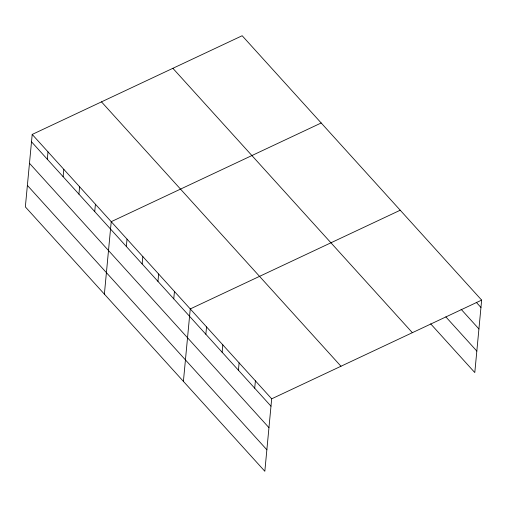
<?xml version="1.0" encoding="UTF-8"?>
<svg xmlns="http://www.w3.org/2000/svg" width="507" height="507" viewBox="0 0 507 507"><rect width="100%" height="100%" fill="white"/><g stroke="black" fill="none" stroke-linecap="round" stroke-linejoin="round"><path stroke-width="0.76" d="M32.201 134.437L25.35 206.888L264.831 471.269L271.682 398.819L32.201 134.437L242.169 35.731L481.65 300.112L474.799 372.563L430.677 323.846M47.309 159.242L48.007 151.885M63.115 176.696L63.812 169.338M78.921 194.143L79.618 186.785M94.727 211.59L95.424 204.232M104.379 294.136L111.229 221.679L321.197 122.979M126.338 246.491L127.035 239.133M142.144 263.938L142.841 256.58M157.95 281.391L158.647 274.027M173.755 298.838L174.452 291.481M183.407 381.378L190.258 308.928L400.226 210.221M205.848 334.265L206.545 326.907M222.136 352.245L222.827 344.887M238.417 370.224L239.114 362.86M254.704 388.197L255.401 380.839M271.682 398.819L481.65 300.112M476.225 302.254L480.953 307.47M461.066 309.232L478.925 328.954M445.837 316.869L476.834 351.085M172.874 68.306L412.362 332.687M101.489 101.863L340.97 366.244M31.504 141.795L270.985 406.177M29.469 163.273L268.957 427.654M27.378 185.404L266.866 449.791"/></g></svg>
